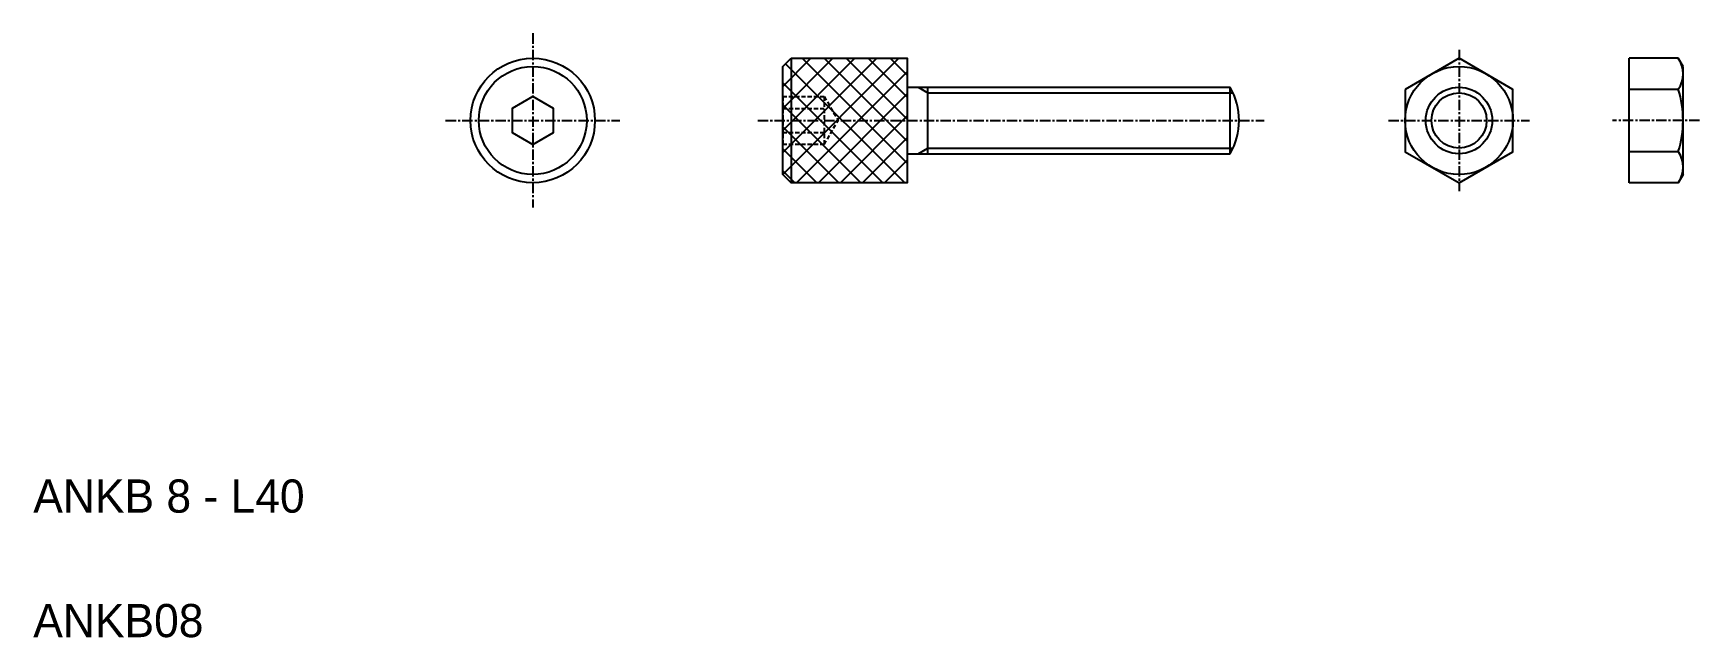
# Model space of a CAD drawing. Extents: x 10 to 211, y 10 to 83.
import ezdxf

# ---------------------------------------------------------------- set-up
doc = ezdxf.new("R2010")
doc.units = 0
doc.linetypes.add('CENTER', pattern=[2, 1.25, -0.25, 0.25, -0.25])
doc.linetypes.add('DASHED', pattern=[0.75, 0.5, -0.25])
doc.layers.get('0').update_dxf_attribs({"linetype": 'CONTINUOUS'})
doc.layers.add('CENTER', color=1, linetype='CENTER')

# ---------------------------------------------------------------- blocks, each defined once
blk = doc.blocks.new('*X2')
at = {"color": 0, "linetype": 'CONTINUOUS'}
for p, q in [((334.64, -48.73), (348.63, -34.74)), ((334.64, -46.08), (345.98, -34.74)), ((334.64, -43.42), (343.32, -34.74)), ((334.64, -40.77), (340.67, -34.74)), ((334.64, -38.12), (338.02, -34.74)), ((349.33, -49.74), (334.98, -35.39)), ((349.64, -47.39), (336.98, -34.74)), ((349.64, -44.74), (339.64, -34.74)), ((349.64, -42.09), (342.29, -34.74)), ((349.64, -39.43), (344.94, -34.74)), ((349.64, -36.78), (347.59, -34.74)), ((346.68, -49.74), (334.64, -37.69)), ((336.28, -49.74), (349.64, -36.38)), ((338.93, -49.74), (349.64, -39.03)), ((344.03, -49.74), (334.64, -40.34)), ((341.58, -49.74), (349.64, -41.68)), ((341.38, -49.74), (334.64, -43)), ((338.73, -49.74), (334.64, -45.65)), ((344.23, -49.74), (349.64, -44.33)), ((346.89, -49.74), (349.64, -46.99)), ((336.07, -49.74), (334.64, -48.3)), ((349.54, -49.74), (349.64, -49.64))]:
    blk.add_line(p, q, dxfattribs=at)

msp = doc.modelspace()

# ---------------------------------------------------------------- linework, layer by layer
at = {"color": 7, "linetype": 'CONTINUOUS'}
for p, q in [((101.33, 79.74), (101.33, 64.74)), ((202.33, 64.73), (202.33, 79.74)), ((208.25, 79.74), (202.33, 79.74)), ((208.83, 78.74), (208.25, 79.74)), ((208.83, 65.74), (208.83, 78.74)), ((115.33, 76.24), (154.26, 76.24)), ((117.83, 68.24), (117.83, 76.24)), ((154.26, 68.24), (154.26, 76.24)), ((208.25, 75.99), (202.33, 75.99)), ((202.33, 72.24), (202.33, 72.24)), ((208.25, 68.48), (202.33, 68.48)), ((202.33, 68.48), (202.33, 68.48)), ((115.33, 68.24), (154.26, 68.24)), ((125.82, 68.24), (125.82, 68.24)), ((135.3, 68.24), (135.3, 68.24)), ((208.25, 64.73), (202.33, 64.73)), ((208.83, 65.74), (208.25, 64.73))]:
    msp.add_line(p, q, dxfattribs=at)
at = {"color": 3, "linetype": 'DASHED'}
for p, q in [((100.33, 75.12), (105.33, 75.12)), ((100.33, 75.12), (100.33, 69.35)), ((105.33, 75.12), (107, 72.24)), ((105.33, 75.12), (105.33, 69.35)), ((100.33, 73.68), (105.33, 73.68)), ((100.33, 70.79), (105.33, 70.79)), ((105.33, 69.35), (107, 72.24)), ((105.33, 69.35), (100.33, 69.35))]:
    msp.add_line(p, q, dxfattribs=at)
at = {"color": 3, "linetype": 'CONTINUOUS'}
for p, q in [((116.66, 76.24), (117.83, 75.56)), ((117.83, 75.56), (154.61, 75.56)), ((116.66, 68.24), (117.83, 68.91)), ((117.83, 68.91), (154.61, 68.91))]:
    msp.add_line(p, q, dxfattribs=at)
at = {"color": 7, "linetype": 'CONTINUOUS'}
for points in [[(101.33, 79.74), (115.33, 79.74), (115.33, 64.74), (101.33, 64.74), (100.33, 65.74), (100.33, 78.74)], [(175.33, 75.99), (175.33, 68.48), (181.83, 64.73), (188.33, 68.48), (188.33, 75.99), (181.83, 79.74)], [(70.2, 75.12), (67.7, 73.68), (67.7, 70.79), (70.2, 69.35), (72.7, 70.79), (72.7, 73.68)]]:
    msp.add_lwpolyline(points, close=True, dxfattribs=at)
for centre, radius in [((70.2, 72.24), 7.5), ((70.2, 72.24), 6.5), ((181.83, 72.24), 6.5), ((181.83, 72.24), 3.32)]:
    msp.add_circle(centre, radius, dxfattribs=at)
at = {"color": 3, "linetype": 'CONTINUOUS'}
msp.add_circle((181.83, 72.24), 4, dxfattribs=at)
at = {"color": 7, "linetype": 'CONTINUOUS'}
for centre, radius, start, end in [((205.51, 77.87), 3.32, 325.6157, 34.3843), ((147.33, 72.24), 8, 330, 30), ((196.41, 72.24), 12.42, 342.412, 17.588), ((205.51, 66.61), 3.32, 325.6157, 34.3843)]:
    msp.add_arc(centre, radius, start, end, dxfattribs=at)
at = {"layer": 'CENTER', "color": 1, "linetype": 'CENTER'}
for p, q in [((70.2, 82.74), (70.2, 61.74)), ((181.83, 80.74), (181.83, 63.74)), ((59.7, 72.24), (80.7, 72.24)), ((97.33, 72.24), (158.33, 72.24)), ((173.33, 72.24), (190.33, 72.24)), ((210.83, 72.24), (200.33, 72.24))]:
    msp.add_line(p, q, dxfattribs=at)

# ---------------------------------------------------------------- block references
at = {"color": 3, "linetype": 'CONTINUOUS'}
msp.add_blockref('*X2', (-234.3, 114.47), dxfattribs=at)

# ---------------------------------------------------------------- texts
at = {"color": 7, "linetype": 'CONTINUOUS'}
for s, p in [('ANKB 8 - L40', (10, 25)), ('ANKB08', (10, 10))]:
    msp.add_text(s, height=4, dxfattribs=at).set_placement(p)

doc.saveas('drawing.dxf')
